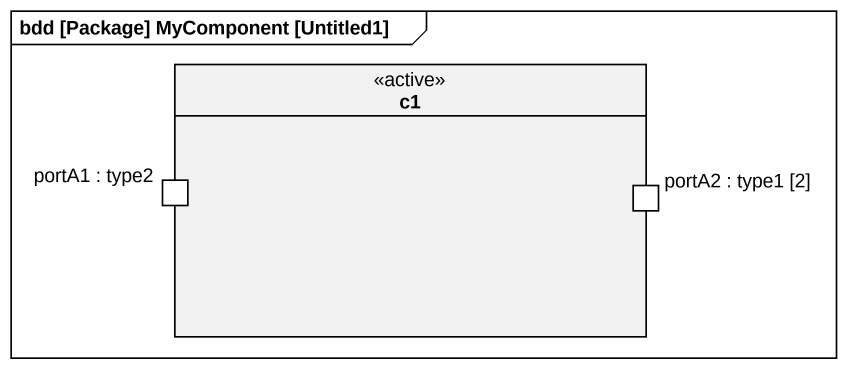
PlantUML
@startuml
mainframe bdd [Package] MyComponent [Untitled1]
rectangle c1 <<active>> {
  port "portA1 : type2" as portA1_type2
  port "portA2 : type1 [2]" as portA2_type1_2
}
@enduml
